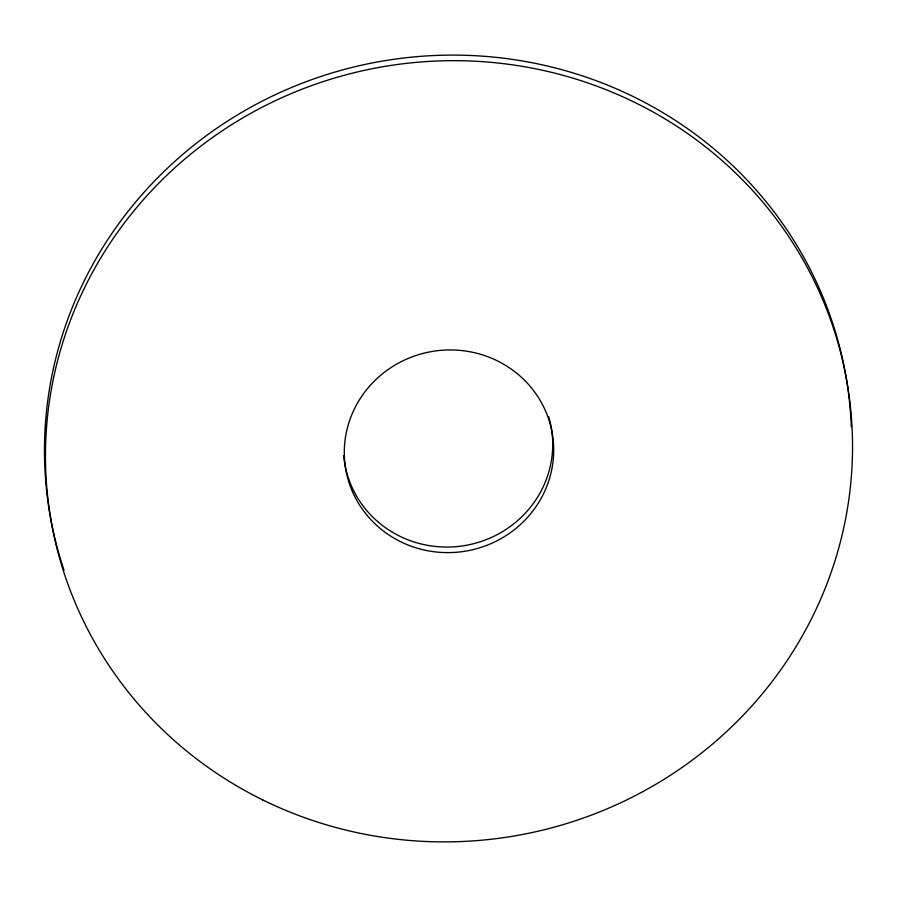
<?xml version="1.0" encoding="UTF-8"?>
<svg xmlns="http://www.w3.org/2000/svg" width="897" height="897" viewBox="0 0 897 897"><rect width="100%" height="100%" fill="white"/><g stroke="black" fill="none" stroke-linecap="round" stroke-linejoin="round"><path stroke-width="1.35" d="M64.035 570.279A403.953 390.195 -10 0 1 377.872 61.882A403.953 390.195 -10 0 1 851.287 426.759M548.65 416.612A104.814 101.238 -10 0 1 467.045 545.152A104.814 101.238 -10 0 1 343.697 455.631M262.709 799.9A403.953 390.195 -10 0 0 852.15 429.562A403.953 390.195 -10 0 0 232.11 124.391A403.953 390.195 -10 0 0 262.709 799.9M402.058 542.405A104.814 101.238 -10 0 0 553.516 444.138A104.814 101.238 -10 0 0 391.406 367.31A104.814 101.238 -10 0 0 402.058 542.405"/></g></svg>
